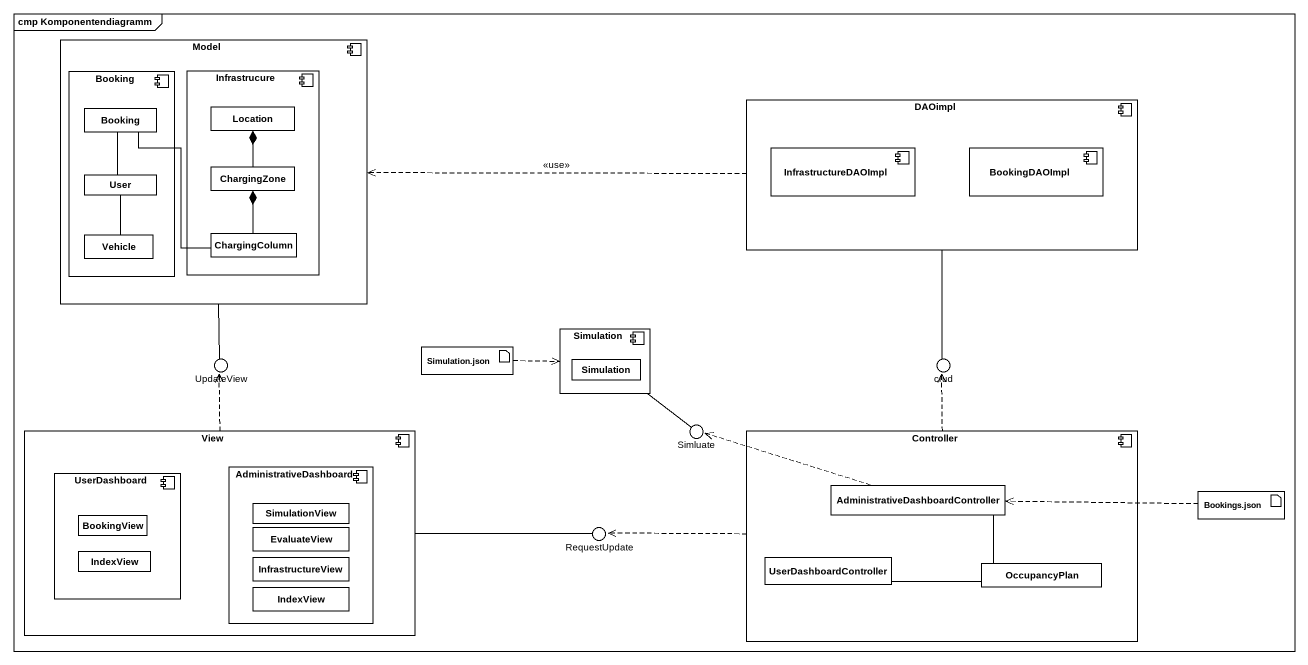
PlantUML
@startuml
mainframe cmp Komponentendiagramm
allowmixing
hide circle
hide empty members
component Model {
  component Booking {
    class "Booking" as Booking_2
    class User
    class Vehicle
  }
  component Infrastrucure {
    class Location
    class ChargingZone
    class ChargingColumn
  }
}
component DAOimpl {
  component InfrastructureDAOImpl
  component BookingDAOImpl
}
component Simulation {
  class "Simulation" as Simulation_2
}
() UpdateView
artifact "Simulation.json" as Simulation_json
() crud
component View {
  component UserDashboard {
    class BookingView
    class IndexView
  }
  component AdministrativeDashboard {
    class SimulationView
    class EvaluateView
    class InfrastructureView
    class "IndexView" as IndexView_2
  }
}
() Simluate
component Controller {
  class "AdministrativeDashboardController" as AdministrativeDashboardContr
  class UserDashboardController
  class OccupancyPlan
}
artifact "Bookings.json" as Bookings_json
() RequestUpdate
Model -- UpdateView
DAOimpl .left.> Model : <<use>>
DAOimpl -- crud
Booking_2 -- ChargingColumn
Location *-- ChargingZone
User -up- Booking_2
User -- Vehicle
ChargingZone *-- ChargingColumn
Simulation -- Simluate
Simulation_json .right.> Simulation
View .up.> UpdateView
View -right- RequestUpdate
Controller .up.> crud
Controller .left.> RequestUpdate
AdministrativeDashboardContr .left.> Simluate
AdministrativeDashboardContr -- OccupancyPlan
Bookings_json .left.> AdministrativeDashboardContr
UserDashboardController -right- OccupancyPlan
@enduml
